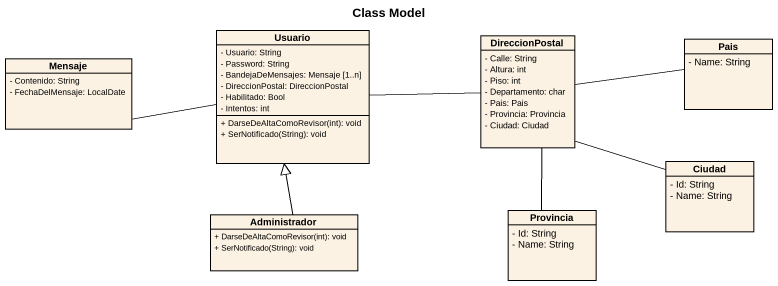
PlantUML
@startuml
title Class Model
hide circle
hide empty members
skinparam classAttributeIconSize 0
class Usuario {
  - Usuario: String
  - Password: String
  - BandejaDeMensajes: Mensaje [1..n]
  - DireccionPostal: DireccionPostal
  - Habilitado: Bool
  - Intentos: int
  + DarseDeAltaComoRevisor(int): void
  + SerNotificado(String): void
}
class Mensaje {
  - Contenido: String
  - FechaDelMensaje: LocalDate
}
class DireccionPostal {
  - Calle: String
  - Altura: int
  - Piso: int
  - Departamento: char
  - Pais: Pais
  - Provincia: Provincia
  - Ciudad: Ciudad
}
class Pais {
  - Name: String
}
class Ciudad {
  - Id: String
  - Name: String
}
class Administrador {
  + DarseDeAltaComoRevisor(int): void
  + SerNotificado(String): void
}
class Provincia {
  - Id: String
  - Name: String
}
Usuario -left- Mensaje
Usuario -right- DireccionPostal
DireccionPostal -left- Usuario
Pais -left- DireccionPostal
Ciudad -left- DireccionPostal
Administrador -up-|> Usuario
Provincia -up- DireccionPostal
@enduml
